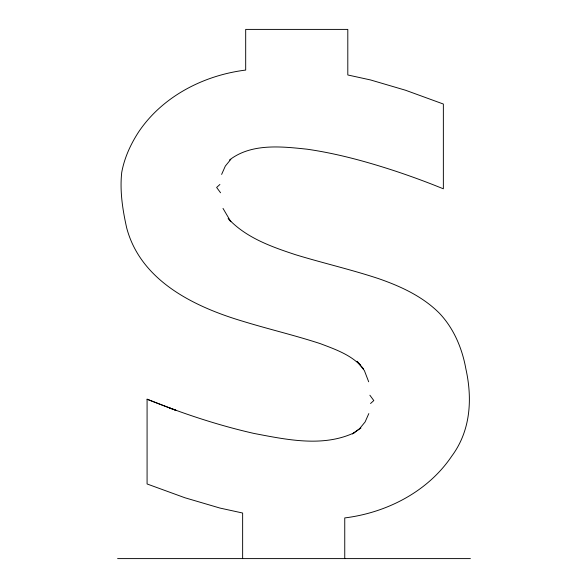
<?xml version="1.0" encoding="UTF-8"?>
<svg xmlns="http://www.w3.org/2000/svg" width="588" height="588" viewBox="0 0 588 588"><rect width="100%" height="100%" fill="white"/><g stroke="black" fill="none" stroke-linecap="round" stroke-linejoin="round"><path stroke-width="0.88" d="M221.625 174.416L225.329 166.066L230.849 159.326M368.816 413.585L365.111 421.934L359.591 428.674L352.425 433.907L360.922 428.027M219.905 184.478L216.634 187.447L220.566 192.776M370.536 403.522L373.806 400.553L369.874 395.224M229.526 159.973C251.385 143.127 281.329 146.456 307.076 149.198C337.005 153.512 366.265 161.546 394.96 170.954A784.48 784.48 0 0 1 432.841 184.603L443.359 188.792L443.359 104.032L405.514 90.236L370.514 79.946L347.802 74.977L347.802 29.4L245.688 29.4L245.688 70.075C203.793 75.264 162.604 96.3 138.68 131.874C130.639 144.236 124.362 157.885 121.723 172.46C119.687 191.026 122.649 209.887 126.707 228.004C140.855 281.086 194.51 306.877 242.917 321.291C268.576 329.162 294.735 335.285 320.254 343.627C335.807 349.529 353.021 355.453 363.612 369.007M354.748 432.533C323.194 447.556 286.76 439.67 253.972 433.437C217.435 425.146 181.802 413.217 147.081 399.208L147.081 483.968L184.933 497.764L219.927 508.054L242.638 513.023L242.638 558.6M117.6 558.6L470.4 558.6M169.293 407.844L176.246 410.446L147.081 399.208M228.115 218.516C245.894 237.699 271.252 246.703 295.485 254.692C322.974 263.093 351.029 269.517 378.334 278.55C400.538 286.231 422.544 296.323 439.346 313.176C453.87 328.449 462.197 348.419 465.894 368.963C472.524 398.965 470.665 430.703 451.76 456.126C427.836 491.7 386.647 512.736 344.752 517.925L344.752 558.6M360.304 364.803L357.048 361.26L364.384 370.58L368.683 381.788M229.136 219.794L230.834 221.698L223.006 208.402"/></g></svg>
